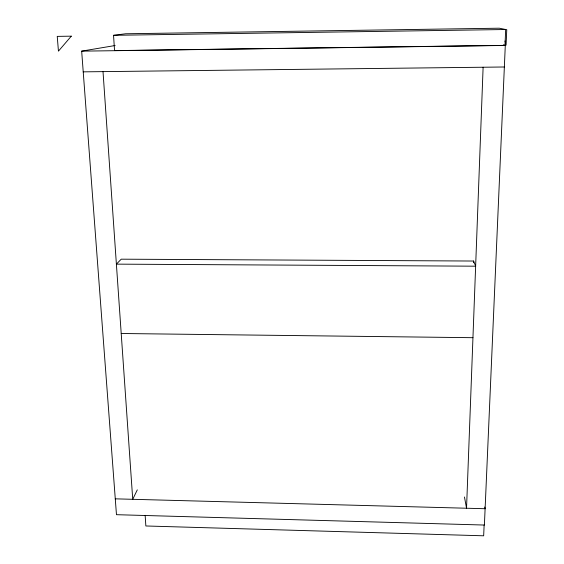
<?xml version="1.0" encoding="UTF-8"?>
<svg xmlns="http://www.w3.org/2000/svg" width="564" height="564" viewBox="0 0 564 564"><rect width="100%" height="100%" fill="white"/><g stroke="black" fill="none" stroke-linecap="round" stroke-linejoin="round"><path stroke-width="0.85" d="M473.57 262.789L473.633 261.033L121.246 259.179L116.388 264.135L475.642 266.187L473.633 261.033M483.115 67.236L466.541 508.227L464.461 496.99M484.145 524.858L483.665 535.8L145.857 525.972L145.152 515.32M503.37 44.831L505.295 45.458L484.398 525.049L116.466 514.692L81.667 51.141L115.141 45.522M137.299 489.862L132.73 499.302L103.015 71.628M113.547 35.313L505.682 29.518L504.991 45.36L114.548 50.598L113.547 35.313L125.652 33.769L499.281 28.2L506.761 29.737L506.084 45.12L505.02 41.017M81.667 51.141L505.295 45.458M83.218 71.854L504.357 66.989M121.211 333.5L472.949 337.695M115.275 498.837L485.111 508.728L484.73 507.008M71.297 36.166L58.444 51.134L57.239 36.378L71.297 36.166"/></g></svg>
